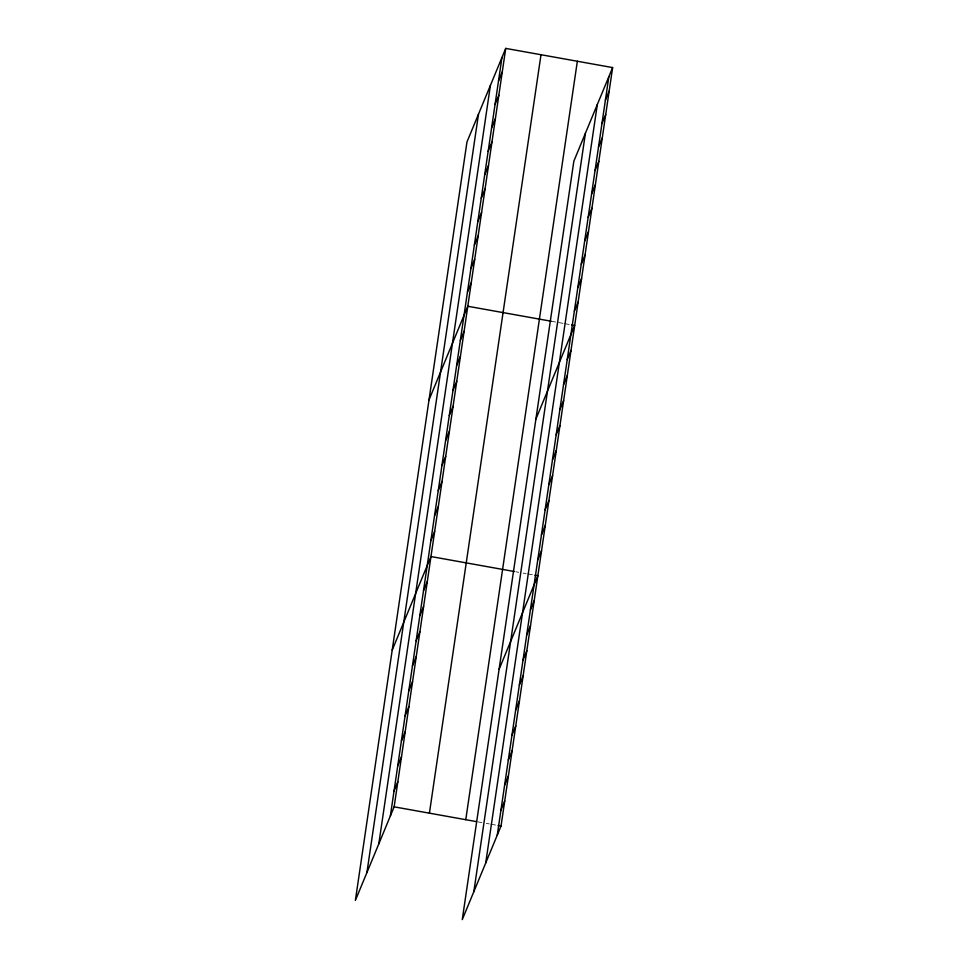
<?xml version="1.0" encoding="UTF-8"?>
<svg xmlns="http://www.w3.org/2000/svg" width="968" height="968" viewBox="0 0 968 968"><rect width="100%" height="100%" fill="white"/><g stroke="black" fill="none" stroke-linecap="round" stroke-linejoin="round"><path stroke-width="0.73" stroke-dasharray="4.84 3.63" d="M551.167 321.231L555.571 322.017M558.512 322.55L562.928 323.336M564.392 323.602L570.273 324.655M515.811 571.773L518.751 572.306M523.156 573.092L526.096 573.625M527.572 573.891L533.453 574.944M477.514 821.796L481.931 822.594M486.335 823.381L489.276 823.913M490.752 824.179L496.62 825.232"/><path stroke-width="1.45" d="M366.92 872.543L478.507 114.103M378.815 843.83L490.401 85.39M390.37 815.951L501.956 57.511M505.732 48.4L466.963 141.981L355.377 900.421L394.145 806.84L505.732 48.4L612.623 67.579L501.037 826.019L462.268 919.6L573.855 161.16L612.623 67.579M429.417 813.168L541.003 54.728M465.765 819.69L577.351 61.25M473.824 891.722L585.41 133.294M485.718 863.008L597.304 104.568M497.262 835.13L608.848 76.69M498.508 80.961L502.283 71.838M495.059 104.399L498.835 95.287M491.611 127.837L495.386 118.725M488.15 151.286L491.925 142.175M484.702 174.724L488.477 165.613M481.253 198.174L485.029 189.05M477.805 221.612L481.58 212.5M474.356 245.061L478.131 235.938M470.908 268.499L474.683 259.388M467.459 291.937L471.234 282.825M429.03 399.844L467.786 306.263L551.167 321.231M460.332 340.409L464.108 331.298M456.642 365.444L460.417 356.321M452.964 390.467L456.739 381.356M449.285 415.502L453.06 406.379M445.595 440.525L449.37 431.413M441.916 465.56L445.691 456.436M438.238 490.582L442.013 481.471M605.399 100.14L609.174 91.028M434.559 515.605L438.335 506.494M601.951 123.577L605.726 114.466M430.869 540.64L434.644 531.529M598.502 147.027L602.278 137.904M392.197 650.133L430.966 556.552L514.347 571.519M595.054 170.465L598.829 161.353M423.512 590.698L427.287 581.587M591.605 193.915L595.38 184.791M419.822 615.721L423.597 606.609M588.157 217.352L591.932 208.241M416.143 640.755L419.918 631.644M584.708 240.79L588.484 231.679M412.465 665.778L416.24 656.667M581.26 264.24L585.035 255.128M408.774 690.813L412.549 681.702M577.799 287.678L581.574 278.566M405.096 715.836L408.871 706.725M574.351 311.127L578.126 302.004M401.417 740.871L405.193 731.747M535.921 419.035L574.677 325.454L571.737 324.921M397.727 765.894L401.502 756.782M567.224 359.588L570.999 350.476M394.049 790.929L397.824 781.805M563.545 384.623L567.321 375.511M559.855 409.646L563.63 400.534M556.176 434.68L559.952 425.569M552.498 459.703L556.273 450.592M548.808 484.738L552.583 475.627M545.129 509.761L548.904 500.65M541.451 534.796L545.226 525.684M537.76 559.819L541.535 550.707M499.101 669.311L537.857 575.73L534.917 575.21M530.404 609.876L534.179 600.765M526.713 634.911L530.488 625.788M523.035 659.934L526.81 650.823M519.356 684.969L523.131 675.845M515.666 709.992L519.441 700.88M511.987 735.014L515.762 725.903M508.309 760.049L512.084 750.938M504.618 785.072L508.394 775.961M500.94 810.107L504.715 800.996M394.145 806.84L476.05 821.542M498.096 825.498L501.037 826.019"/></g></svg>
